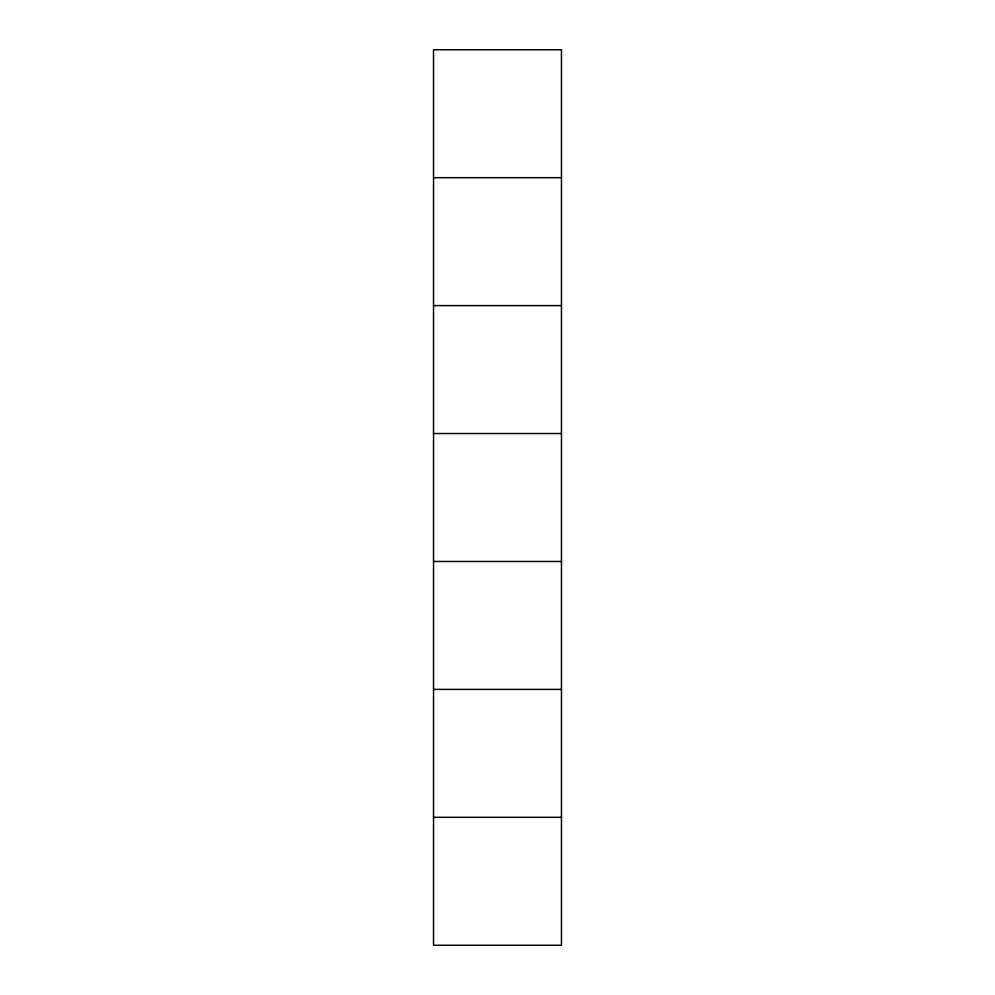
<?xml version="1.0" encoding="UTF-8"?>
<svg xmlns="http://www.w3.org/2000/svg" width="995" height="995" viewBox="0 0 995 995"><rect width="100%" height="100%" fill="white"/><g stroke="black" fill="none" stroke-linecap="round" stroke-linejoin="round"><path stroke-width="1.49" d="M433.534 177.682L561.466 177.682M433.534 305.602L561.466 305.602M433.534 433.534L561.466 433.534M433.534 561.466L561.466 561.466M433.534 689.398L561.466 689.398M433.534 817.318L561.466 817.318M561.466 49.75L433.534 49.75L433.534 945.25L561.466 945.25L561.466 49.75"/></g></svg>
